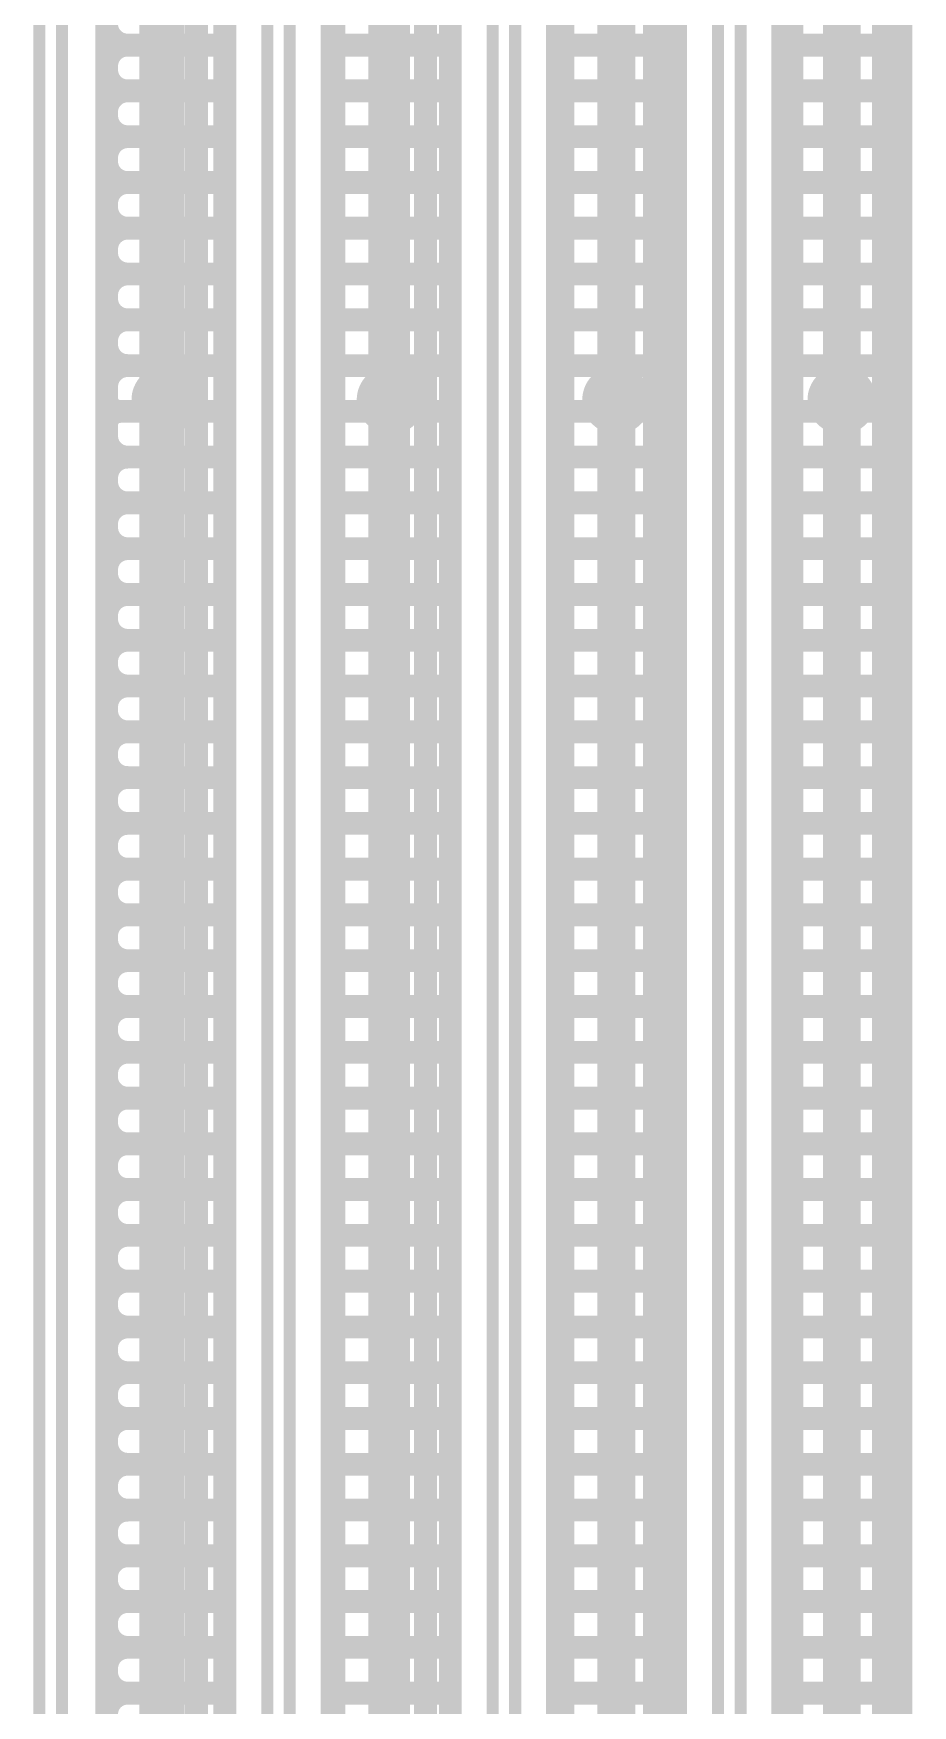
# Model space of a CAD drawing. Header units: millimetres. Extents: x 2260 to 2572, y -21 to 200.
# Drawn here: x 2299.81 to 2305.66, y 94.74 to 105.88 of the extents above; entities that cross this region are included whole.
import ezdxf

# ---------------------------------------------------------------- set-up
doc = ezdxf.new("R2010")
doc.units = ezdxf.units.MM
doc.layers.get('0').update_dxf_attribs({"lineweight": 18})
doc.layers.add('01', color=1, linetype='Continuous', lineweight=18)
doc.layers.add('DIM', color=3, linetype='Continuous', lineweight=13)

# ---------------------------------------------------------------- blocks, each defined once
blk = doc.blocks.new('PAD_R1')
blk.add_lwpolyline([(0.25, 0, 0.5, 0.5, 1), (-0.25, 0, 0.5, 0.5, 1)], format="xyseb", close=True)

msp = doc.modelspace()

# ---------------------------------------------------------------- linework, layer by layer
at = {"layer": '01'}
for points in [[(2300.692, 139.841, 0.25, 0.25, 0), (2300.692, 63.641, 0.25, 0.25, 0)], [(2302.191, 139.841, 0.25, 0.25, 0), (2302.191, 63.641, 0.25, 0.25, 0)], [(2303.692, 139.841, 0.25, 0.25, 0), (2303.692, 63.641, 0.25, 0.25, 0)], [(2305.191, 139.841, 0.25, 0.25, 0), (2305.191, 63.641, 0.25, 0.25, 0)], [(2300.298, 66.321, 0.152, 0.152, 0), (2300.298, 137.241, 0.152, 0.152, 0)], [(2300.591, 137.241, 0.152, 0.152, 0), (2300.591, 66.241, 0.152, 0.152, 0)], [(2300.896, 137.241, 0.152, 0.152, 0), (2300.896, 66.241, 0.152, 0.152, 0)], [(2301.085, 137.241, 0.152, 0.152, 0), (2301.085, 66.241, 0.152, 0.152, 0)], [(2301.798, 137.241, 0.152, 0.152, 0), (2301.798, 66.241, 0.152, 0.152, 0)], [(2301.81, 137.241, 0.152, 0.152, 0), (2301.81, 66.241, 0.152, 0.152, 0)], [(2302.115, 137.241, 0.152, 0.152, 0), (2302.115, 66.241, 0.152, 0.152, 0)], [(2302.42, 137.241, 0.152, 0.152, 0), (2302.42, 66.241, 0.152, 0.152, 0)], [(2302.585, 137.241, 0.152, 0.152, 0), (2302.585, 66.241, 0.152, 0.152, 0)], [(2303.298, 137.241, 0.152, 0.152, 0), (2303.298, 66.241, 0.152, 0.152, 0)], [(2303.334, 137.241, 0.152, 0.152, 0), (2303.334, 66.241, 0.152, 0.152, 0)], [(2303.639, 137.241, 0.152, 0.152, 0), (2303.639, 66.241, 0.152, 0.152, 0)], [(2303.944, 137.241, 0.152, 0.152, 0), (2303.944, 66.241, 0.152, 0.152, 0)], [(2304.085, 137.241, 0.152, 0.152, 0), (2304.085, 66.241, 0.152, 0.152, 0)], [(2304.798, 137.209, 0.152, 0.152, 0), (2304.798, 66.241, 0.152, 0.152, 0)], [(2304.858, 137.241, 0.152, 0.152, 0), (2304.858, 66.241, 0.152, 0.152, 0)], [(2305.163, 137.241, 0.152, 0.152, 0), (2305.163, 66.241, 0.152, 0.152, 0)], [(2305.468, 137.241, 0.152, 0.152, 0), (2305.468, 66.241, 0.152, 0.152, 0)], [(2305.585, 137.241, 0.152, 0.152, 0), (2305.585, 66.241, 0.152, 0.152, 0)], [(2300.298, 105.94, 0.152, 0.152, 0.414236), (2300.438, 105.8, 0.152, 0.152, 0)], [(2300.298, 105.8, 0.152, 0.152, 0), (2301.085, 105.8, 0.152, 0.152, 0)], [(2300.298, 105.66, 0.152, 0.152, -0.414236), (2300.438, 105.8, 0.152, 0.152, 0)], [(2301.798, 105.8, 0.152, 0.152, 0), (2302.585, 105.8, 0.152, 0.152, 0)], [(2303.298, 105.8, 0.152, 0.152, 0), (2304.085, 105.8, 0.152, 0.152, 0)], [(2304.798, 105.8, 0.152, 0.152, 0), (2305.585, 105.8, 0.152, 0.152, 0)], [(2300.298, 105.635, 0.152, 0.152, 0.414236), (2300.438, 105.495, 0.152, 0.152, 0)], [(2300.298, 105.495, 0.152, 0.152, 0), (2301.085, 105.495, 0.152, 0.152, 0)], [(2300.298, 105.355, 0.152, 0.152, -0.414236), (2300.438, 105.495, 0.152, 0.152, 0)], [(2301.798, 105.495, 0.152, 0.152, 0), (2302.585, 105.495, 0.152, 0.152, 0)], [(2303.298, 105.495, 0.152, 0.152, 0), (2304.085, 105.495, 0.152, 0.152, 0)], [(2304.798, 105.495, 0.152, 0.152, 0), (2305.585, 105.495, 0.152, 0.152, 0)], [(2300.298, 105.33, 0.152, 0.152, 0.414236), (2300.438, 105.19, 0.152, 0.152, 0)], [(2300.298, 105.19, 0.152, 0.152, 0), (2301.085, 105.19, 0.152, 0.152, 0)], [(2300.298, 105.05, 0.152, 0.152, -0.414236), (2300.438, 105.19, 0.152, 0.152, 0)], [(2301.798, 105.19, 0.152, 0.152, 0), (2302.585, 105.19, 0.152, 0.152, 0)], [(2303.298, 105.19, 0.152, 0.152, 0), (2304.085, 105.19, 0.152, 0.152, 0)], [(2304.798, 105.19, 0.152, 0.152, 0), (2305.585, 105.19, 0.152, 0.152, 0)], [(2300.298, 105.025, 0.152, 0.152, 0.414236), (2300.438, 104.885, 0.152, 0.152, 0)], [(2300.298, 104.885, 0.152, 0.152, 0), (2301.085, 104.885, 0.152, 0.152, 0)], [(2300.298, 104.745, 0.152, 0.152, -0.414236), (2300.438, 104.885, 0.152, 0.152, 0)], [(2301.798, 104.885, 0.152, 0.152, 0), (2302.585, 104.885, 0.152, 0.152, 0)], [(2303.298, 104.885, 0.152, 0.152, 0), (2304.085, 104.885, 0.152, 0.152, 0)], [(2304.798, 104.885, 0.152, 0.152, 0), (2305.585, 104.885, 0.152, 0.152, 0)], [(2300.298, 104.721, 0.152, 0.152, 0.414236), (2300.438, 104.581, 0.152, 0.152, 0)], [(2300.298, 104.581, 0.152, 0.152, 0), (2301.085, 104.581, 0.152, 0.152, 0)], [(2300.298, 104.441, 0.152, 0.152, -0.414236), (2300.438, 104.581, 0.152, 0.152, 0)], [(2301.798, 104.581, 0.152, 0.152, 0), (2302.585, 104.581, 0.152, 0.152, 0)], [(2303.298, 104.581, 0.152, 0.152, 0), (2304.085, 104.581, 0.152, 0.152, 0)], [(2304.798, 104.581, 0.152, 0.152, 0), (2305.585, 104.581, 0.152, 0.152, 0)], [(2300.298, 104.416, 0.152, 0.152, 0.414236), (2300.438, 104.276, 0.152, 0.152, 0)], [(2300.298, 104.276, 0.152, 0.152, 0), (2301.085, 104.276, 0.152, 0.152, 0)], [(2300.298, 104.136, 0.152, 0.152, -0.414236), (2300.438, 104.276, 0.152, 0.152, 0)], [(2301.798, 104.276, 0.152, 0.152, 0), (2302.585, 104.276, 0.152, 0.152, 0)], [(2303.298, 104.276, 0.152, 0.152, 0), (2304.085, 104.276, 0.152, 0.152, 0)], [(2304.798, 104.276, 0.152, 0.152, 0), (2305.585, 104.276, 0.152, 0.152, 0)], [(2300.298, 104.111, 0.152, 0.152, 0.414236), (2300.438, 103.971, 0.152, 0.152, 0)], [(2300.298, 103.971, 0.152, 0.152, 0), (2301.085, 103.971, 0.152, 0.152, 0)], [(2300.298, 103.831, 0.152, 0.152, -0.414236), (2300.438, 103.971, 0.152, 0.152, 0)], [(2301.798, 103.971, 0.152, 0.152, 0), (2302.585, 103.971, 0.152, 0.152, 0)], [(2303.298, 103.971, 0.152, 0.152, 0), (2304.085, 103.971, 0.152, 0.152, 0)], [(2304.798, 103.971, 0.152, 0.152, 0), (2305.585, 103.971, 0.152, 0.152, 0)], [(2300.298, 103.806, 0.152, 0.152, 0.414236), (2300.438, 103.666, 0.152, 0.152, 0)], [(2300.298, 103.666, 0.152, 0.152, 0), (2301.085, 103.666, 0.152, 0.152, 0)], [(2300.298, 103.526, 0.152, 0.152, -0.414236), (2300.438, 103.666, 0.152, 0.152, 0)], [(2301.798, 103.666, 0.152, 0.152, 0), (2302.585, 103.666, 0.152, 0.152, 0)], [(2303.298, 103.666, 0.152, 0.152, 0), (2304.085, 103.666, 0.152, 0.152, 0)], [(2304.798, 103.666, 0.152, 0.152, 0), (2305.585, 103.666, 0.152, 0.152, 0)], [(2300.298, 103.451, 0.152, 0.152, 0.414231), (2300.388, 103.361, 0.152, 0.152, 0)], [(2300.298, 103.361, 0.152, 0.152, 0), (2301.085, 103.361, 0.152, 0.152, 0)], [(2300.298, 103.271, 0.152, 0.152, -0.414231), (2300.388, 103.361, 0.152, 0.152, 0)], [(2301.798, 103.361, 0.152, 0.152, 0), (2302.585, 103.361, 0.152, 0.152, 0)], [(2303.298, 103.361, 0.152, 0.152, 0), (2304.085, 103.361, 0.152, 0.152, 0)], [(2304.798, 103.361, 0.152, 0.152, 0), (2305.585, 103.361, 0.152, 0.152, 0)], [(2300.298, 103.197, 0.152, 0.152, 0.414236), (2300.438, 103.057, 0.152, 0.152, 0)], [(2300.298, 103.057, 0.152, 0.152, 0), (2301.085, 103.057, 0.152, 0.152, 0)], [(2300.298, 102.917, 0.152, 0.152, -0.414236), (2300.438, 103.057, 0.152, 0.152, 0)], [(2301.798, 103.057, 0.152, 0.152, 0), (2302.585, 103.057, 0.152, 0.152, 0)], [(2303.298, 103.057, 0.152, 0.152, 0), (2304.085, 103.057, 0.152, 0.152, 0)], [(2304.798, 103.057, 0.152, 0.152, 0), (2305.585, 103.057, 0.152, 0.152, 0)], [(2300.298, 102.892, 0.152, 0.152, 0.414236), (2300.438, 102.752, 0.152, 0.152, 0)], [(2300.298, 102.752, 0.152, 0.152, 0), (2301.085, 102.752, 0.152, 0.152, 0)], [(2300.298, 102.612, 0.152, 0.152, -0.414236), (2300.438, 102.752, 0.152, 0.152, 0)], [(2301.798, 102.752, 0.152, 0.152, 0), (2302.585, 102.752, 0.152, 0.152, 0)], [(2303.298, 102.752, 0.152, 0.152, 0), (2304.085, 102.752, 0.152, 0.152, 0)], [(2304.798, 102.752, 0.152, 0.152, 0), (2305.585, 102.752, 0.152, 0.152, 0)], [(2300.298, 102.587, 0.152, 0.152, 0.414236), (2300.438, 102.447, 0.152, 0.152, 0)], [(2300.298, 102.447, 0.152, 0.152, 0), (2301.085, 102.447, 0.152, 0.152, 0)], [(2300.298, 102.307, 0.152, 0.152, -0.414236), (2300.438, 102.447, 0.152, 0.152, 0)], [(2301.798, 102.447, 0.152, 0.152, 0), (2302.585, 102.447, 0.152, 0.152, 0)], [(2303.298, 102.447, 0.152, 0.152, 0), (2304.085, 102.447, 0.152, 0.152, 0)], [(2304.798, 102.447, 0.152, 0.152, 0), (2305.585, 102.447, 0.152, 0.152, 0)], [(2300.298, 102.282, 0.152, 0.152, 0.414236), (2300.438, 102.142, 0.152, 0.152, 0)], [(2300.298, 102.142, 0.152, 0.152, 0), (2301.085, 102.142, 0.152, 0.152, 0)], [(2300.298, 102.002, 0.152, 0.152, -0.414236), (2300.438, 102.142, 0.152, 0.152, 0)], [(2301.798, 102.142, 0.152, 0.152, 0), (2302.585, 102.142, 0.152, 0.152, 0)], [(2303.298, 102.142, 0.152, 0.152, 0), (2304.085, 102.142, 0.152, 0.152, 0)], [(2304.798, 102.142, 0.152, 0.152, 0), (2305.585, 102.142, 0.152, 0.152, 0)], [(2300.298, 101.977, 0.152, 0.152, 0.414236), (2300.438, 101.837, 0.152, 0.152, 0)], [(2300.298, 101.837, 0.152, 0.152, 0), (2301.085, 101.837, 0.152, 0.152, 0)], [(2300.298, 101.697, 0.152, 0.152, -0.414236), (2300.438, 101.837, 0.152, 0.152, 0)], [(2301.798, 101.837, 0.152, 0.152, 0), (2302.585, 101.837, 0.152, 0.152, 0)], [(2303.298, 101.837, 0.152, 0.152, 0), (2304.085, 101.837, 0.152, 0.152, 0)], [(2304.798, 101.837, 0.152, 0.152, 0), (2305.585, 101.837, 0.152, 0.152, 0)], [(2300.298, 101.673, 0.152, 0.152, 0.414236), (2300.438, 101.533, 0.152, 0.152, 0)], [(2300.298, 101.533, 0.152, 0.152, 0), (2301.085, 101.533, 0.152, 0.152, 0)], [(2300.298, 101.393, 0.152, 0.152, -0.414236), (2300.438, 101.533, 0.152, 0.152, 0)], [(2301.798, 101.533, 0.152, 0.152, 0), (2302.585, 101.533, 0.152, 0.152, 0)], [(2303.298, 101.533, 0.152, 0.152, 0), (2304.085, 101.533, 0.152, 0.152, 0)], [(2304.798, 101.533, 0.152, 0.152, 0), (2305.585, 101.533, 0.152, 0.152, 0)], [(2300.298, 101.368, 0.152, 0.152, 0.414236), (2300.438, 101.228, 0.152, 0.152, 0)], [(2300.298, 101.228, 0.152, 0.152, 0), (2301.085, 101.228, 0.152, 0.152, 0)], [(2300.298, 101.088, 0.152, 0.152, -0.414236), (2300.438, 101.228, 0.152, 0.152, 0)], [(2301.798, 101.228, 0.152, 0.152, 0), (2302.585, 101.228, 0.152, 0.152, 0)], [(2303.298, 101.228, 0.152, 0.152, 0), (2304.085, 101.228, 0.152, 0.152, 0)], [(2304.798, 101.228, 0.152, 0.152, 0), (2305.585, 101.228, 0.152, 0.152, 0)], [(2300.298, 101.063, 0.152, 0.152, 0.414236), (2300.438, 100.923, 0.152, 0.152, 0)], [(2300.298, 100.923, 0.152, 0.152, 0), (2301.085, 100.923, 0.152, 0.152, 0)], [(2300.298, 100.783, 0.152, 0.152, -0.414236), (2300.438, 100.923, 0.152, 0.152, 0)], [(2301.798, 100.923, 0.152, 0.152, 0), (2302.585, 100.923, 0.152, 0.152, 0)], [(2303.298, 100.923, 0.152, 0.152, 0), (2304.085, 100.923, 0.152, 0.152, 0)], [(2304.798, 100.923, 0.152, 0.152, 0), (2305.585, 100.923, 0.152, 0.152, 0)], [(2300.298, 100.758, 0.152, 0.152, 0.414236), (2300.438, 100.618, 0.152, 0.152, 0)], [(2300.298, 100.618, 0.152, 0.152, 0), (2301.085, 100.618, 0.152, 0.152, 0)], [(2300.298, 100.478, 0.152, 0.152, -0.414236), (2300.438, 100.618, 0.152, 0.152, 0)], [(2301.798, 100.618, 0.152, 0.152, 0), (2302.585, 100.618, 0.152, 0.152, 0)], [(2303.298, 100.618, 0.152, 0.152, 0), (2304.085, 100.618, 0.152, 0.152, 0)], [(2304.798, 100.618, 0.152, 0.152, 0), (2305.585, 100.618, 0.152, 0.152, 0)], [(2300.298, 100.453, 0.152, 0.152, 0.414236), (2300.438, 100.313, 0.152, 0.152, 0)], [(2300.298, 100.313, 0.152, 0.152, 0), (2301.085, 100.313, 0.152, 0.152, 0)], [(2300.298, 100.173, 0.152, 0.152, -0.414236), (2300.438, 100.313, 0.152, 0.152, 0)], [(2301.798, 100.313, 0.152, 0.152, 0), (2302.585, 100.313, 0.152, 0.152, 0)], [(2303.298, 100.313, 0.152, 0.152, 0), (2304.085, 100.313, 0.152, 0.152, 0)], [(2304.798, 100.313, 0.152, 0.152, 0), (2305.585, 100.313, 0.152, 0.152, 0)], [(2300.298, 100.149, 0.152, 0.152, 0.414236), (2300.438, 100.009, 0.152, 0.152, 0)], [(2300.298, 100.009, 0.152, 0.152, 0), (2301.085, 100.009, 0.152, 0.152, 0)], [(2300.298, 99.869, 0.152, 0.152, -0.414236), (2300.438, 100.009, 0.152, 0.152, 0)], [(2301.798, 100.009, 0.152, 0.152, 0), (2302.585, 100.009, 0.152, 0.152, 0)], [(2303.298, 100.009, 0.152, 0.152, 0), (2304.085, 100.009, 0.152, 0.152, 0)], [(2304.798, 100.009, 0.152, 0.152, 0), (2305.585, 100.009, 0.152, 0.152, 0)], [(2300.298, 99.844, 0.152, 0.152, 0.414236), (2300.438, 99.704, 0.152, 0.152, 0)], [(2300.298, 99.704, 0.152, 0.152, 0), (2301.085, 99.704, 0.152, 0.152, 0)], [(2300.298, 99.564, 0.152, 0.152, -0.414236), (2300.438, 99.704, 0.152, 0.152, 0)], [(2301.798, 99.704, 0.152, 0.152, 0), (2302.585, 99.704, 0.152, 0.152, 0)], [(2303.298, 99.704, 0.152, 0.152, 0), (2304.085, 99.704, 0.152, 0.152, 0)], [(2304.798, 99.704, 0.152, 0.152, 0), (2305.585, 99.704, 0.152, 0.152, 0)], [(2300.298, 99.539, 0.152, 0.152, 0.414236), (2300.438, 99.399, 0.152, 0.152, 0)], [(2300.298, 99.399, 0.152, 0.152, 0), (2301.085, 99.399, 0.152, 0.152, 0)], [(2300.298, 99.259, 0.152, 0.152, -0.414236), (2300.438, 99.399, 0.152, 0.152, 0)], [(2301.798, 99.399, 0.152, 0.152, 0), (2302.585, 99.399, 0.152, 0.152, 0)], [(2303.298, 99.399, 0.152, 0.152, 0), (2304.085, 99.399, 0.152, 0.152, 0)], [(2304.798, 99.399, 0.152, 0.152, 0), (2305.585, 99.399, 0.152, 0.152, 0)], [(2300.298, 99.234, 0.152, 0.152, 0.414236), (2300.438, 99.094, 0.152, 0.152, 0)], [(2300.298, 99.094, 0.152, 0.152, 0), (2301.085, 99.094, 0.152, 0.152, 0)], [(2300.298, 98.954, 0.152, 0.152, -0.414236), (2300.438, 99.094, 0.152, 0.152, 0)], [(2301.798, 99.094, 0.152, 0.152, 0), (2302.585, 99.094, 0.152, 0.152, 0)], [(2303.298, 99.094, 0.152, 0.152, 0), (2304.085, 99.094, 0.152, 0.152, 0)], [(2304.798, 99.094, 0.152, 0.152, 0), (2305.585, 99.094, 0.152, 0.152, 0)], [(2300.298, 98.929, 0.152, 0.152, 0.414236), (2300.438, 98.789, 0.152, 0.152, 0)], [(2300.298, 98.789, 0.152, 0.152, 0), (2301.085, 98.789, 0.152, 0.152, 0)], [(2300.298, 98.649, 0.152, 0.152, -0.414236), (2300.438, 98.789, 0.152, 0.152, 0)], [(2301.798, 98.789, 0.152, 0.152, 0), (2302.585, 98.789, 0.152, 0.152, 0)], [(2303.298, 98.789, 0.152, 0.152, 0), (2304.085, 98.789, 0.152, 0.152, 0)], [(2304.798, 98.789, 0.152, 0.152, 0), (2305.585, 98.789, 0.152, 0.152, 0)], [(2300.298, 98.625, 0.152, 0.152, 0.414236), (2300.438, 98.485, 0.152, 0.152, 0)], [(2300.298, 98.485, 0.152, 0.152, 0), (2301.085, 98.485, 0.152, 0.152, 0)], [(2300.298, 98.345, 0.152, 0.152, -0.414236), (2300.438, 98.485, 0.152, 0.152, 0)], [(2301.798, 98.485, 0.152, 0.152, 0), (2302.585, 98.485, 0.152, 0.152, 0)], [(2303.298, 98.485, 0.152, 0.152, 0), (2304.085, 98.485, 0.152, 0.152, 0)], [(2304.798, 98.485, 0.152, 0.152, 0), (2305.585, 98.485, 0.152, 0.152, 0)], [(2300.298, 98.32, 0.152, 0.152, 0.414236), (2300.438, 98.18, 0.152, 0.152, 0)], [(2300.298, 98.18, 0.152, 0.152, 0), (2301.085, 98.18, 0.152, 0.152, 0)], [(2300.298, 98.04, 0.152, 0.152, -0.414236), (2300.438, 98.18, 0.152, 0.152, 0)], [(2301.798, 98.18, 0.152, 0.152, 0), (2302.585, 98.18, 0.152, 0.152, 0)], [(2303.298, 98.18, 0.152, 0.152, 0), (2304.085, 98.18, 0.152, 0.152, 0)], [(2304.798, 98.18, 0.152, 0.152, 0), (2305.585, 98.18, 0.152, 0.152, 0)], [(2300.298, 98.015, 0.152, 0.152, 0.414236), (2300.438, 97.875, 0.152, 0.152, 0)], [(2300.298, 97.875, 0.152, 0.152, 0), (2301.085, 97.875, 0.152, 0.152, 0)], [(2300.298, 97.735, 0.152, 0.152, -0.414236), (2300.438, 97.875, 0.152, 0.152, 0)], [(2301.798, 97.875, 0.152, 0.152, 0), (2302.585, 97.875, 0.152, 0.152, 0)], [(2303.298, 97.875, 0.152, 0.152, 0), (2304.085, 97.875, 0.152, 0.152, 0)], [(2304.798, 97.875, 0.152, 0.152, 0), (2305.585, 97.875, 0.152, 0.152, 0)], [(2300.298, 97.71, 0.152, 0.152, 0.414236), (2300.438, 97.57, 0.152, 0.152, 0)], [(2300.298, 97.57, 0.152, 0.152, 0), (2301.085, 97.57, 0.152, 0.152, 0)], [(2300.298, 97.43, 0.152, 0.152, -0.414236), (2300.438, 97.57, 0.152, 0.152, 0)], [(2301.798, 97.57, 0.152, 0.152, 0), (2302.585, 97.57, 0.152, 0.152, 0)], [(2303.298, 97.57, 0.152, 0.152, 0), (2304.085, 97.57, 0.152, 0.152, 0)], [(2304.798, 97.57, 0.152, 0.152, 0), (2305.585, 97.57, 0.152, 0.152, 0)], [(2300.298, 97.405, 0.152, 0.152, 0.414236), (2300.438, 97.265, 0.152, 0.152, 0)], [(2300.298, 97.265, 0.152, 0.152, 0), (2301.085, 97.265, 0.152, 0.152, 0)], [(2300.298, 97.125, 0.152, 0.152, -0.414236), (2300.438, 97.265, 0.152, 0.152, 0)], [(2301.798, 97.265, 0.152, 0.152, 0), (2302.585, 97.265, 0.152, 0.152, 0)], [(2303.298, 97.265, 0.152, 0.152, 0), (2304.085, 97.265, 0.152, 0.152, 0)], [(2304.798, 97.265, 0.152, 0.152, 0), (2305.585, 97.265, 0.152, 0.152, 0)], [(2300.298, 97.101, 0.152, 0.152, 0.414236), (2300.438, 96.961, 0.152, 0.152, 0)], [(2300.298, 96.961, 0.152, 0.152, 0), (2301.085, 96.961, 0.152, 0.152, 0)], [(2300.298, 96.821, 0.152, 0.152, -0.414236), (2300.438, 96.961, 0.152, 0.152, 0)], [(2301.798, 96.961, 0.152, 0.152, 0), (2302.585, 96.961, 0.152, 0.152, 0)], [(2303.298, 96.961, 0.152, 0.152, 0), (2304.085, 96.961, 0.152, 0.152, 0)], [(2304.798, 96.961, 0.152, 0.152, 0), (2305.585, 96.961, 0.152, 0.152, 0)], [(2300.298, 96.796, 0.152, 0.152, 0.414236), (2300.438, 96.656, 0.152, 0.152, 0)], [(2300.298, 96.656, 0.152, 0.152, 0), (2301.085, 96.656, 0.152, 0.152, 0)], [(2300.298, 96.516, 0.152, 0.152, -0.414236), (2300.438, 96.656, 0.152, 0.152, 0)], [(2301.798, 96.656, 0.152, 0.152, 0), (2302.585, 96.656, 0.152, 0.152, 0)], [(2303.298, 96.656, 0.152, 0.152, 0), (2304.085, 96.656, 0.152, 0.152, 0)], [(2304.798, 96.656, 0.152, 0.152, 0), (2305.585, 96.656, 0.152, 0.152, 0)], [(2300.298, 96.491, 0.152, 0.152, 0.414236), (2300.438, 96.351, 0.152, 0.152, 0)], [(2300.298, 96.351, 0.152, 0.152, 0), (2301.085, 96.351, 0.152, 0.152, 0)], [(2300.298, 96.211, 0.152, 0.152, -0.414236), (2300.438, 96.351, 0.152, 0.152, 0)], [(2301.798, 96.351, 0.152, 0.152, 0), (2302.585, 96.351, 0.152, 0.152, 0)], [(2303.298, 96.351, 0.152, 0.152, 0), (2304.085, 96.351, 0.152, 0.152, 0)], [(2304.798, 96.351, 0.152, 0.152, 0), (2305.585, 96.351, 0.152, 0.152, 0)], [(2300.298, 96.186, 0.152, 0.152, 0.414236), (2300.438, 96.046, 0.152, 0.152, 0)], [(2300.298, 96.046, 0.152, 0.152, 0), (2301.085, 96.046, 0.152, 0.152, 0)], [(2300.298, 95.906, 0.152, 0.152, -0.414236), (2300.438, 96.046, 0.152, 0.152, 0)], [(2301.798, 96.046, 0.152, 0.152, 0), (2302.585, 96.046, 0.152, 0.152, 0)], [(2303.298, 96.046, 0.152, 0.152, 0), (2304.085, 96.046, 0.152, 0.152, 0)], [(2304.798, 96.046, 0.152, 0.152, 0), (2305.585, 96.046, 0.152, 0.152, 0)], [(2300.298, 95.881, 0.152, 0.152, 0.414236), (2300.438, 95.741, 0.152, 0.152, 0)], [(2300.298, 95.741, 0.152, 0.152, 0), (2301.085, 95.741, 0.152, 0.152, 0)], [(2300.298, 95.601, 0.152, 0.152, -0.414236), (2300.438, 95.741, 0.152, 0.152, 0)], [(2301.798, 95.741, 0.152, 0.152, 0), (2302.585, 95.741, 0.152, 0.152, 0)], [(2303.298, 95.741, 0.152, 0.152, 0), (2304.085, 95.741, 0.152, 0.152, 0)], [(2304.798, 95.741, 0.152, 0.152, 0), (2305.585, 95.741, 0.152, 0.152, 0)], [(2300.298, 95.577, 0.152, 0.152, 0.414236), (2300.438, 95.437, 0.152, 0.152, 0)], [(2300.298, 95.437, 0.152, 0.152, 0), (2301.085, 95.437, 0.152, 0.152, 0)], [(2300.298, 95.297, 0.152, 0.152, -0.414236), (2300.438, 95.437, 0.152, 0.152, 0)], [(2301.798, 95.437, 0.152, 0.152, 0), (2302.585, 95.437, 0.152, 0.152, 0)], [(2303.298, 95.437, 0.152, 0.152, 0), (2304.085, 95.437, 0.152, 0.152, 0)], [(2304.798, 95.437, 0.152, 0.152, 0), (2305.585, 95.437, 0.152, 0.152, 0)], [(2300.298, 95.272, 0.152, 0.152, 0.414236), (2300.438, 95.132, 0.152, 0.152, 0)], [(2300.298, 95.132, 0.152, 0.152, 0), (2301.085, 95.132, 0.152, 0.152, 0)], [(2300.298, 94.992, 0.152, 0.152, -0.414236), (2300.438, 95.132, 0.152, 0.152, 0)], [(2301.798, 95.132, 0.152, 0.152, 0), (2302.585, 95.132, 0.152, 0.152, 0)], [(2303.298, 95.132, 0.152, 0.152, 0), (2304.085, 95.132, 0.152, 0.152, 0)], [(2304.798, 95.132, 0.152, 0.152, 0), (2305.585, 95.132, 0.152, 0.152, 0)], [(2300.298, 94.967, 0.152, 0.152, 0.414236), (2300.438, 94.827, 0.152, 0.152, 0)], [(2300.298, 94.827, 0.152, 0.152, 0), (2301.085, 94.827, 0.152, 0.152, 0)], [(2300.298, 94.687, 0.152, 0.152, -0.414236), (2300.438, 94.827, 0.152, 0.152, 0)], [(2301.798, 94.827, 0.152, 0.152, 0), (2302.585, 94.827, 0.152, 0.152, 0)], [(2303.298, 94.827, 0.152, 0.152, 0), (2304.085, 94.827, 0.152, 0.152, 0)], [(2304.798, 94.827, 0.152, 0.152, 0), (2305.585, 94.827, 0.152, 0.152, 0)]]:
    msp.add_lwpolyline(points, format="xyseb", dxfattribs=at)
at = {"layer": 'DIM'}
for points in [[(2299.851, 137.388, 0.08, 0.08, 0), (2299.851, 66.094, 0.08, 0.08, 0)], [(2300.001, 137.346, 0.08, 0.08, 0), (2300.001, 66.135, 0.08, 0.08, 0)], [(2301.367, 137.367, 0.08, 0.08, 0), (2301.367, 66.115, 0.08, 0.08, 0)], [(2301.517, 137.367, 0.08, 0.08, 0), (2301.517, 66.114, 0.08, 0.08, 0)], [(2302.867, 137.367, 0.08, 0.08, 0), (2302.867, 66.115, 0.08, 0.08, 0)], [(2303.017, 137.367, 0.08, 0.08, 0), (2303.017, 66.114, 0.08, 0.08, 0)], [(2304.367, 137.367, 0.08, 0.08, 0), (2304.367, 66.115, 0.08, 0.08, 0)], [(2304.517, 137.367, 0.08, 0.08, 0), (2304.517, 66.115, 0.08, 0.08, 0)]]:
    msp.add_lwpolyline(points, format="xyseb", dxfattribs=at)

# ---------------------------------------------------------------- block references
at = {"layer": '01'}
for p, xscale, yscale in [((2300.298, 105.94), 0.1524, 0.1524), ((2300.298, 105.8), 0.1524, 0.1524), ((2300.438, 105.8), 0.1524, 0.1524), ((2300.438, 105.8), 0.1524, 0.1524), ((2301.085, 105.8), 0.1524, 0.1524), ((2301.798, 105.8), 0.1524, 0.1524), ((2302.585, 105.8), 0.1524, 0.1524), ((2303.298, 105.8), 0.1524, 0.1524), ((2304.085, 105.8), 0.1524, 0.1524), ((2304.798, 105.8), 0.1524, 0.1524), ((2305.585, 105.8), 0.1524, 0.1524), ((2300.298, 105.66), 0.1524, 0.1524), ((2300.298, 105.635), 0.1524, 0.1524), ((2300.298, 105.495), 0.1524, 0.1524), ((2300.438, 105.495), 0.1524, 0.1524), ((2300.438, 105.495), 0.1524, 0.1524), ((2301.085, 105.495), 0.1524, 0.1524), ((2301.798, 105.495), 0.1524, 0.1524), ((2302.585, 105.495), 0.1524, 0.1524), ((2303.298, 105.495), 0.1524, 0.1524), ((2304.085, 105.495), 0.1524, 0.1524), ((2304.798, 105.495), 0.1524, 0.1524), ((2305.585, 105.495), 0.1524, 0.1524), ((2300.298, 105.355), 0.1524, 0.1524), ((2300.298, 105.33), 0.1524, 0.1524), ((2300.298, 105.19), 0.1524, 0.1524), ((2300.438, 105.19), 0.1524, 0.1524), ((2300.438, 105.19), 0.1524, 0.1524), ((2301.085, 105.19), 0.1524, 0.1524), ((2301.798, 105.19), 0.1524, 0.1524), ((2302.585, 105.19), 0.1524, 0.1524), ((2303.298, 105.19), 0.1524, 0.1524), ((2304.085, 105.19), 0.1524, 0.1524), ((2304.798, 105.19), 0.1524, 0.1524), ((2305.585, 105.19), 0.1524, 0.1524), ((2300.298, 105.05), 0.1524, 0.1524), ((2300.298, 105.025), 0.1524, 0.1524), ((2300.298, 104.885), 0.1524, 0.1524), ((2300.438, 104.885), 0.1524, 0.1524), ((2300.438, 104.885), 0.1524, 0.1524), ((2301.085, 104.885), 0.1524, 0.1524), ((2301.798, 104.885), 0.1524, 0.1524), ((2302.585, 104.885), 0.1524, 0.1524), ((2303.298, 104.885), 0.1524, 0.1524), ((2304.085, 104.885), 0.1524, 0.1524), ((2304.798, 104.885), 0.1524, 0.1524), ((2305.585, 104.885), 0.1524, 0.1524), ((2300.298, 104.745), 0.1524, 0.1524), ((2300.298, 104.721), 0.1524, 0.1524), ((2300.298, 104.581), 0.1524, 0.1524), ((2300.438, 104.581), 0.1524, 0.1524), ((2300.438, 104.581), 0.1524, 0.1524), ((2301.085, 104.581), 0.1524, 0.1524), ((2301.798, 104.581), 0.1524, 0.1524), ((2302.585, 104.581), 0.1524, 0.1524), ((2303.298, 104.581), 0.1524, 0.1524), ((2304.085, 104.581), 0.1524, 0.1524), ((2304.798, 104.581), 0.1524, 0.1524), ((2305.585, 104.581), 0.1524, 0.1524), ((2300.298, 104.441), 0.1524, 0.1524), ((2300.298, 104.416), 0.1524, 0.1524), ((2300.298, 104.276), 0.1524, 0.1524), ((2300.438, 104.276), 0.1524, 0.1524), ((2300.438, 104.276), 0.1524, 0.1524), ((2301.085, 104.276), 0.1524, 0.1524), ((2301.798, 104.276), 0.1524, 0.1524), ((2302.585, 104.276), 0.1524, 0.1524), ((2303.298, 104.276), 0.1524, 0.1524), ((2304.085, 104.276), 0.1524, 0.1524), ((2304.798, 104.276), 0.1524, 0.1524), ((2305.585, 104.276), 0.1524, 0.1524), ((2300.298, 104.136), 0.1524, 0.1524), ((2300.298, 104.111), 0.1524, 0.1524), ((2300.298, 103.971), 0.1524, 0.1524), ((2300.438, 103.971), 0.1524, 0.1524), ((2300.438, 103.971), 0.1524, 0.1524), ((2301.085, 103.971), 0.1524, 0.1524), ((2301.798, 103.971), 0.1524, 0.1524), ((2302.585, 103.971), 0.1524, 0.1524), ((2303.298, 103.971), 0.1524, 0.1524), ((2304.085, 103.971), 0.1524, 0.1524), ((2304.798, 103.971), 0.1524, 0.1524), ((2305.585, 103.971), 0.1524, 0.1524), ((2300.298, 103.831), 0.1524, 0.1524), ((2300.298, 103.806), 0.1524, 0.1524), ((2300.298, 103.666), 0.1524, 0.1524), ((2300.438, 103.666), 0.1524, 0.1524), ((2300.438, 103.666), 0.1524, 0.1524), ((2300.692, 103.438), 0.456945, 0.456945), ((2301.085, 103.666), 0.1524, 0.1524), ((2301.798, 103.666), 0.1524, 0.1524), ((2302.191, 103.438), 0.456945, 0.456945), ((2302.585, 103.666), 0.1524, 0.1524), ((2303.298, 103.666), 0.1524, 0.1524), ((2303.692, 103.438), 0.456945, 0.456945), ((2304.085, 103.666), 0.1524, 0.1524), ((2304.798, 103.666), 0.1524, 0.1524), ((2305.191, 103.438), 0.456945, 0.456945), ((2305.585, 103.666), 0.1524, 0.1524), ((2300.298, 103.526), 0.1524, 0.1524), ((2300.298, 103.451), 0.1524, 0.1524), ((2300.298, 103.361), 0.1524, 0.1524), ((2300.388, 103.361), 0.1524, 0.1524), ((2300.388, 103.361), 0.1524, 0.1524), ((2301.085, 103.361), 0.1524, 0.1524), ((2301.798, 103.361), 0.1524, 0.1524), ((2302.585, 103.361), 0.1524, 0.1524), ((2303.298, 103.361), 0.1524, 0.1524), ((2304.085, 103.361), 0.1524, 0.1524), ((2304.798, 103.361), 0.1524, 0.1524), ((2305.585, 103.361), 0.1524, 0.1524), ((2300.298, 103.271), 0.1524, 0.1524), ((2300.298, 103.197), 0.1524, 0.1524), ((2300.298, 103.057), 0.1524, 0.1524), ((2300.438, 103.057), 0.1524, 0.1524), ((2300.438, 103.057), 0.1524, 0.1524), ((2301.085, 103.057), 0.1524, 0.1524), ((2301.798, 103.057), 0.1524, 0.1524), ((2302.585, 103.057), 0.1524, 0.1524), ((2303.298, 103.057), 0.1524, 0.1524), ((2304.085, 103.057), 0.1524, 0.1524), ((2304.798, 103.057), 0.1524, 0.1524), ((2305.585, 103.057), 0.1524, 0.1524), ((2300.298, 102.917), 0.1524, 0.1524), ((2300.298, 102.892), 0.1524, 0.1524), ((2300.298, 102.752), 0.1524, 0.1524), ((2300.438, 102.752), 0.1524, 0.1524), ((2300.438, 102.752), 0.1524, 0.1524), ((2301.085, 102.752), 0.1524, 0.1524), ((2301.798, 102.752), 0.1524, 0.1524), ((2302.585, 102.752), 0.1524, 0.1524), ((2303.298, 102.752), 0.1524, 0.1524), ((2304.085, 102.752), 0.1524, 0.1524), ((2304.798, 102.752), 0.1524, 0.1524), ((2305.585, 102.752), 0.1524, 0.1524), ((2300.298, 102.612), 0.1524, 0.1524), ((2300.298, 102.587), 0.1524, 0.1524), ((2300.298, 102.447), 0.1524, 0.1524), ((2300.438, 102.447), 0.1524, 0.1524), ((2300.438, 102.447), 0.1524, 0.1524), ((2301.085, 102.447), 0.1524, 0.1524), ((2301.798, 102.447), 0.1524, 0.1524), ((2302.585, 102.447), 0.1524, 0.1524), ((2303.298, 102.447), 0.1524, 0.1524), ((2304.085, 102.447), 0.1524, 0.1524), ((2304.798, 102.447), 0.1524, 0.1524), ((2305.585, 102.447), 0.1524, 0.1524), ((2300.298, 102.307), 0.1524, 0.1524), ((2300.298, 102.282), 0.1524, 0.1524), ((2300.298, 102.142), 0.1524, 0.1524), ((2300.438, 102.142), 0.1524, 0.1524), ((2300.438, 102.142), 0.1524, 0.1524), ((2301.085, 102.142), 0.1524, 0.1524), ((2301.798, 102.142), 0.1524, 0.1524), ((2302.585, 102.142), 0.1524, 0.1524), ((2303.298, 102.142), 0.1524, 0.1524), ((2304.085, 102.142), 0.1524, 0.1524), ((2304.798, 102.142), 0.1524, 0.1524), ((2305.585, 102.142), 0.1524, 0.1524), ((2300.298, 102.002), 0.1524, 0.1524), ((2300.298, 101.977), 0.1524, 0.1524), ((2300.298, 101.837), 0.1524, 0.1524), ((2300.438, 101.837), 0.1524, 0.1524), ((2300.438, 101.837), 0.1524, 0.1524), ((2301.085, 101.837), 0.1524, 0.1524), ((2301.798, 101.837), 0.1524, 0.1524), ((2302.585, 101.837), 0.1524, 0.1524), ((2303.298, 101.837), 0.1524, 0.1524), ((2304.085, 101.837), 0.1524, 0.1524), ((2304.798, 101.837), 0.1524, 0.1524), ((2305.585, 101.837), 0.1524, 0.1524), ((2300.298, 101.697), 0.1524, 0.1524), ((2300.298, 101.673), 0.1524, 0.1524), ((2300.298, 101.533), 0.1524, 0.1524), ((2300.438, 101.533), 0.1524, 0.1524), ((2300.438, 101.533), 0.1524, 0.1524), ((2301.085, 101.533), 0.1524, 0.1524), ((2301.798, 101.533), 0.1524, 0.1524), ((2302.585, 101.533), 0.1524, 0.1524), ((2303.298, 101.533), 0.1524, 0.1524), ((2304.085, 101.533), 0.1524, 0.1524), ((2304.798, 101.533), 0.1524, 0.1524), ((2305.585, 101.533), 0.1524, 0.1524), ((2300.298, 101.393), 0.1524, 0.1524), ((2300.298, 101.368), 0.1524, 0.1524), ((2300.298, 101.228), 0.1524, 0.1524), ((2300.438, 101.228), 0.1524, 0.1524), ((2300.438, 101.228), 0.1524, 0.1524), ((2301.085, 101.228), 0.1524, 0.1524), ((2301.798, 101.228), 0.1524, 0.1524), ((2302.585, 101.228), 0.1524, 0.1524), ((2303.298, 101.228), 0.1524, 0.1524), ((2304.085, 101.228), 0.1524, 0.1524), ((2304.798, 101.228), 0.1524, 0.1524), ((2305.585, 101.228), 0.1524, 0.1524), ((2300.298, 101.088), 0.1524, 0.1524), ((2300.298, 101.063), 0.1524, 0.1524), ((2300.298, 100.923), 0.1524, 0.1524), ((2300.438, 100.923), 0.1524, 0.1524), ((2300.438, 100.923), 0.1524, 0.1524), ((2301.085, 100.923), 0.1524, 0.1524), ((2301.798, 100.923), 0.1524, 0.1524), ((2302.585, 100.923), 0.1524, 0.1524), ((2303.298, 100.923), 0.1524, 0.1524), ((2304.085, 100.923), 0.1524, 0.1524), ((2304.798, 100.923), 0.1524, 0.1524), ((2305.585, 100.923), 0.1524, 0.1524), ((2300.298, 100.783), 0.1524, 0.1524), ((2300.298, 100.758), 0.1524, 0.1524), ((2300.298, 100.618), 0.1524, 0.1524), ((2300.438, 100.618), 0.1524, 0.1524), ((2300.438, 100.618), 0.1524, 0.1524), ((2301.085, 100.618), 0.1524, 0.1524), ((2301.798, 100.618), 0.1524, 0.1524), ((2302.585, 100.618), 0.1524, 0.1524), ((2303.298, 100.618), 0.1524, 0.1524), ((2304.085, 100.618), 0.1524, 0.1524), ((2304.798, 100.618), 0.1524, 0.1524), ((2305.585, 100.618), 0.1524, 0.1524), ((2300.298, 100.478), 0.1524, 0.1524), ((2300.298, 100.453), 0.1524, 0.1524), ((2300.298, 100.313), 0.1524, 0.1524), ((2300.438, 100.313), 0.1524, 0.1524), ((2300.438, 100.313), 0.1524, 0.1524), ((2301.085, 100.313), 0.1524, 0.1524), ((2301.798, 100.313), 0.1524, 0.1524), ((2302.585, 100.313), 0.1524, 0.1524), ((2303.298, 100.313), 0.1524, 0.1524), ((2304.085, 100.313), 0.1524, 0.1524), ((2304.798, 100.313), 0.1524, 0.1524), ((2305.585, 100.313), 0.1524, 0.1524), ((2300.298, 100.173), 0.1524, 0.1524), ((2300.298, 100.149), 0.1524, 0.1524), ((2300.298, 100.009), 0.1524, 0.1524), ((2300.438, 100.009), 0.1524, 0.1524), ((2300.438, 100.009), 0.1524, 0.1524), ((2301.085, 100.009), 0.1524, 0.1524), ((2301.798, 100.009), 0.1524, 0.1524), ((2302.585, 100.009), 0.1524, 0.1524), ((2303.298, 100.009), 0.1524, 0.1524), ((2304.085, 100.009), 0.1524, 0.1524), ((2304.798, 100.009), 0.1524, 0.1524), ((2305.585, 100.009), 0.1524, 0.1524), ((2300.298, 99.869), 0.1524, 0.1524), ((2300.298, 99.844), 0.1524, 0.1524), ((2300.298, 99.704), 0.1524, 0.1524), ((2300.438, 99.704), 0.1524, 0.1524), ((2300.438, 99.704), 0.1524, 0.1524), ((2301.085, 99.704), 0.1524, 0.1524), ((2301.798, 99.704), 0.1524, 0.1524), ((2302.585, 99.704), 0.1524, 0.1524), ((2303.298, 99.704), 0.1524, 0.1524), ((2304.085, 99.704), 0.1524, 0.1524), ((2304.798, 99.704), 0.1524, 0.1524), ((2305.585, 99.704), 0.1524, 0.1524), ((2300.298, 99.564), 0.1524, 0.1524), ((2300.298, 99.539), 0.1524, 0.1524), ((2300.298, 99.399), 0.1524, 0.1524), ((2300.438, 99.399), 0.1524, 0.1524), ((2300.438, 99.399), 0.1524, 0.1524), ((2301.085, 99.399), 0.1524, 0.1524), ((2301.798, 99.399), 0.1524, 0.1524), ((2302.585, 99.399), 0.1524, 0.1524), ((2303.298, 99.399), 0.1524, 0.1524), ((2304.085, 99.399), 0.1524, 0.1524), ((2304.798, 99.399), 0.1524, 0.1524), ((2305.585, 99.399), 0.1524, 0.1524), ((2300.298, 99.259), 0.1524, 0.1524), ((2300.298, 99.234), 0.1524, 0.1524), ((2300.298, 99.094), 0.1524, 0.1524), ((2300.438, 99.094), 0.1524, 0.1524), ((2300.438, 99.094), 0.1524, 0.1524), ((2301.085, 99.094), 0.1524, 0.1524), ((2301.798, 99.094), 0.1524, 0.1524), ((2302.585, 99.094), 0.1524, 0.1524), ((2303.298, 99.094), 0.1524, 0.1524), ((2304.085, 99.094), 0.1524, 0.1524), ((2304.798, 99.094), 0.1524, 0.1524), ((2305.585, 99.094), 0.1524, 0.1524), ((2300.298, 98.954), 0.1524, 0.1524), ((2300.298, 98.929), 0.1524, 0.1524), ((2300.298, 98.789), 0.1524, 0.1524), ((2300.438, 98.789), 0.1524, 0.1524), ((2300.438, 98.789), 0.1524, 0.1524), ((2301.085, 98.789), 0.1524, 0.1524), ((2301.798, 98.789), 0.1524, 0.1524), ((2302.585, 98.789), 0.1524, 0.1524), ((2303.298, 98.789), 0.1524, 0.1524), ((2304.085, 98.789), 0.1524, 0.1524), ((2304.798, 98.789), 0.1524, 0.1524), ((2305.585, 98.789), 0.1524, 0.1524), ((2300.298, 98.649), 0.1524, 0.1524), ((2300.298, 98.625), 0.1524, 0.1524), ((2300.298, 98.485), 0.1524, 0.1524), ((2300.438, 98.485), 0.1524, 0.1524), ((2300.438, 98.485), 0.1524, 0.1524), ((2301.085, 98.485), 0.1524, 0.1524), ((2301.798, 98.485), 0.1524, 0.1524), ((2302.585, 98.485), 0.1524, 0.1524), ((2303.298, 98.485), 0.1524, 0.1524), ((2304.085, 98.485), 0.1524, 0.1524), ((2304.798, 98.485), 0.1524, 0.1524), ((2305.585, 98.485), 0.1524, 0.1524), ((2300.298, 98.345), 0.1524, 0.1524), ((2300.298, 98.32), 0.1524, 0.1524), ((2300.298, 98.18), 0.1524, 0.1524), ((2300.438, 98.18), 0.1524, 0.1524), ((2300.438, 98.18), 0.1524, 0.1524), ((2301.085, 98.18), 0.1524, 0.1524), ((2301.798, 98.18), 0.1524, 0.1524), ((2302.585, 98.18), 0.1524, 0.1524), ((2303.298, 98.18), 0.1524, 0.1524), ((2304.085, 98.18), 0.1524, 0.1524), ((2304.798, 98.18), 0.1524, 0.1524), ((2305.585, 98.18), 0.1524, 0.1524), ((2300.298, 98.04), 0.1524, 0.1524), ((2300.298, 98.015), 0.1524, 0.1524), ((2300.298, 97.875), 0.1524, 0.1524), ((2300.438, 97.875), 0.1524, 0.1524), ((2300.438, 97.875), 0.1524, 0.1524), ((2301.085, 97.875), 0.1524, 0.1524), ((2301.798, 97.875), 0.1524, 0.1524), ((2302.585, 97.875), 0.1524, 0.1524), ((2303.298, 97.875), 0.1524, 0.1524), ((2304.085, 97.875), 0.1524, 0.1524), ((2304.798, 97.875), 0.1524, 0.1524), ((2305.585, 97.875), 0.1524, 0.1524), ((2300.298, 97.735), 0.1524, 0.1524), ((2300.298, 97.71), 0.1524, 0.1524), ((2300.298, 97.57), 0.1524, 0.1524), ((2300.438, 97.57), 0.1524, 0.1524), ((2300.438, 97.57), 0.1524, 0.1524), ((2301.085, 97.57), 0.1524, 0.1524), ((2301.798, 97.57), 0.1524, 0.1524), ((2302.585, 97.57), 0.1524, 0.1524), ((2303.298, 97.57), 0.1524, 0.1524), ((2304.085, 97.57), 0.1524, 0.1524), ((2304.798, 97.57), 0.1524, 0.1524), ((2305.585, 97.57), 0.1524, 0.1524), ((2300.298, 97.43), 0.1524, 0.1524), ((2300.298, 97.405), 0.1524, 0.1524), ((2300.298, 97.265), 0.1524, 0.1524), ((2300.438, 97.265), 0.1524, 0.1524), ((2300.438, 97.265), 0.1524, 0.1524), ((2301.085, 97.265), 0.1524, 0.1524), ((2301.798, 97.265), 0.1524, 0.1524), ((2302.585, 97.265), 0.1524, 0.1524), ((2303.298, 97.265), 0.1524, 0.1524), ((2304.085, 97.265), 0.1524, 0.1524), ((2304.798, 97.265), 0.1524, 0.1524), ((2305.585, 97.265), 0.1524, 0.1524), ((2300.298, 97.125), 0.1524, 0.1524), ((2300.298, 97.101), 0.1524, 0.1524), ((2300.298, 96.961), 0.1524, 0.1524), ((2300.438, 96.961), 0.1524, 0.1524), ((2300.438, 96.961), 0.1524, 0.1524), ((2301.085, 96.961), 0.1524, 0.1524), ((2301.798, 96.961), 0.1524, 0.1524), ((2302.585, 96.961), 0.1524, 0.1524), ((2303.298, 96.961), 0.1524, 0.1524), ((2304.085, 96.961), 0.1524, 0.1524), ((2304.798, 96.961), 0.1524, 0.1524), ((2305.585, 96.961), 0.1524, 0.1524), ((2300.298, 96.821), 0.1524, 0.1524), ((2300.298, 96.796), 0.1524, 0.1524), ((2300.298, 96.656), 0.1524, 0.1524), ((2300.438, 96.656), 0.1524, 0.1524), ((2300.438, 96.656), 0.1524, 0.1524), ((2301.085, 96.656), 0.1524, 0.1524), ((2301.798, 96.656), 0.1524, 0.1524), ((2302.585, 96.656), 0.1524, 0.1524), ((2303.298, 96.656), 0.1524, 0.1524), ((2304.085, 96.656), 0.1524, 0.1524), ((2304.798, 96.656), 0.1524, 0.1524), ((2305.585, 96.656), 0.1524, 0.1524), ((2300.298, 96.516), 0.1524, 0.1524), ((2300.298, 96.491), 0.1524, 0.1524), ((2300.298, 96.351), 0.1524, 0.1524), ((2300.438, 96.351), 0.1524, 0.1524), ((2300.438, 96.351), 0.1524, 0.1524), ((2301.085, 96.351), 0.1524, 0.1524), ((2301.798, 96.351), 0.1524, 0.1524), ((2302.585, 96.351), 0.1524, 0.1524), ((2303.298, 96.351), 0.1524, 0.1524), ((2304.085, 96.351), 0.1524, 0.1524), ((2304.798, 96.351), 0.1524, 0.1524), ((2305.585, 96.351), 0.1524, 0.1524), ((2300.298, 96.211), 0.1524, 0.1524), ((2300.298, 96.186), 0.1524, 0.1524), ((2300.298, 96.046), 0.1524, 0.1524), ((2300.438, 96.046), 0.1524, 0.1524), ((2300.438, 96.046), 0.1524, 0.1524), ((2301.085, 96.046), 0.1524, 0.1524), ((2301.798, 96.046), 0.1524, 0.1524), ((2302.585, 96.046), 0.1524, 0.1524), ((2303.298, 96.046), 0.1524, 0.1524), ((2304.085, 96.046), 0.1524, 0.1524), ((2304.798, 96.046), 0.1524, 0.1524), ((2305.585, 96.046), 0.1524, 0.1524), ((2300.298, 95.906), 0.1524, 0.1524), ((2300.298, 95.881), 0.1524, 0.1524), ((2300.298, 95.741), 0.1524, 0.1524), ((2300.438, 95.741), 0.1524, 0.1524), ((2300.438, 95.741), 0.1524, 0.1524), ((2301.085, 95.741), 0.1524, 0.1524), ((2301.798, 95.741), 0.1524, 0.1524), ((2302.585, 95.741), 0.1524, 0.1524), ((2303.298, 95.741), 0.1524, 0.1524), ((2304.085, 95.741), 0.1524, 0.1524), ((2304.798, 95.741), 0.1524, 0.1524), ((2305.585, 95.741), 0.1524, 0.1524), ((2300.298, 95.601), 0.1524, 0.1524), ((2300.298, 95.577), 0.1524, 0.1524), ((2300.298, 95.437), 0.1524, 0.1524), ((2300.438, 95.437), 0.1524, 0.1524), ((2300.438, 95.437), 0.1524, 0.1524), ((2301.085, 95.437), 0.1524, 0.1524), ((2301.798, 95.437), 0.1524, 0.1524), ((2302.585, 95.437), 0.1524, 0.1524), ((2303.298, 95.437), 0.1524, 0.1524), ((2304.085, 95.437), 0.1524, 0.1524), ((2304.798, 95.437), 0.1524, 0.1524), ((2305.585, 95.437), 0.1524, 0.1524), ((2300.298, 95.297), 0.1524, 0.1524), ((2300.298, 95.272), 0.1524, 0.1524), ((2300.298, 95.132), 0.1524, 0.1524), ((2300.438, 95.132), 0.1524, 0.1524), ((2300.438, 95.132), 0.1524, 0.1524), ((2301.085, 95.132), 0.1524, 0.1524), ((2301.798, 95.132), 0.1524, 0.1524), ((2302.585, 95.132), 0.1524, 0.1524), ((2303.298, 95.132), 0.1524, 0.1524), ((2304.085, 95.132), 0.1524, 0.1524), ((2304.798, 95.132), 0.1524, 0.1524), ((2305.585, 95.132), 0.1524, 0.1524), ((2300.298, 94.992), 0.1524, 0.1524), ((2300.298, 94.967), 0.1524, 0.1524), ((2300.298, 94.827), 0.1524, 0.1524), ((2300.438, 94.827), 0.1524, 0.1524), ((2300.438, 94.827), 0.1524, 0.1524), ((2301.085, 94.827), 0.1524, 0.1524), ((2301.798, 94.827), 0.1524, 0.1524), ((2302.585, 94.827), 0.1524, 0.1524), ((2303.298, 94.827), 0.1524, 0.1524), ((2304.085, 94.827), 0.1524, 0.1524), ((2304.798, 94.827), 0.1524, 0.1524), ((2305.585, 94.827), 0.1524, 0.1524), ((2300.298, 94.687), 0.1524, 0.1524)]:
    msp.add_blockref('PAD_R1', p, dxfattribs=dict(at, xscale=xscale, yscale=yscale))

doc.saveas('drawing.dxf')
